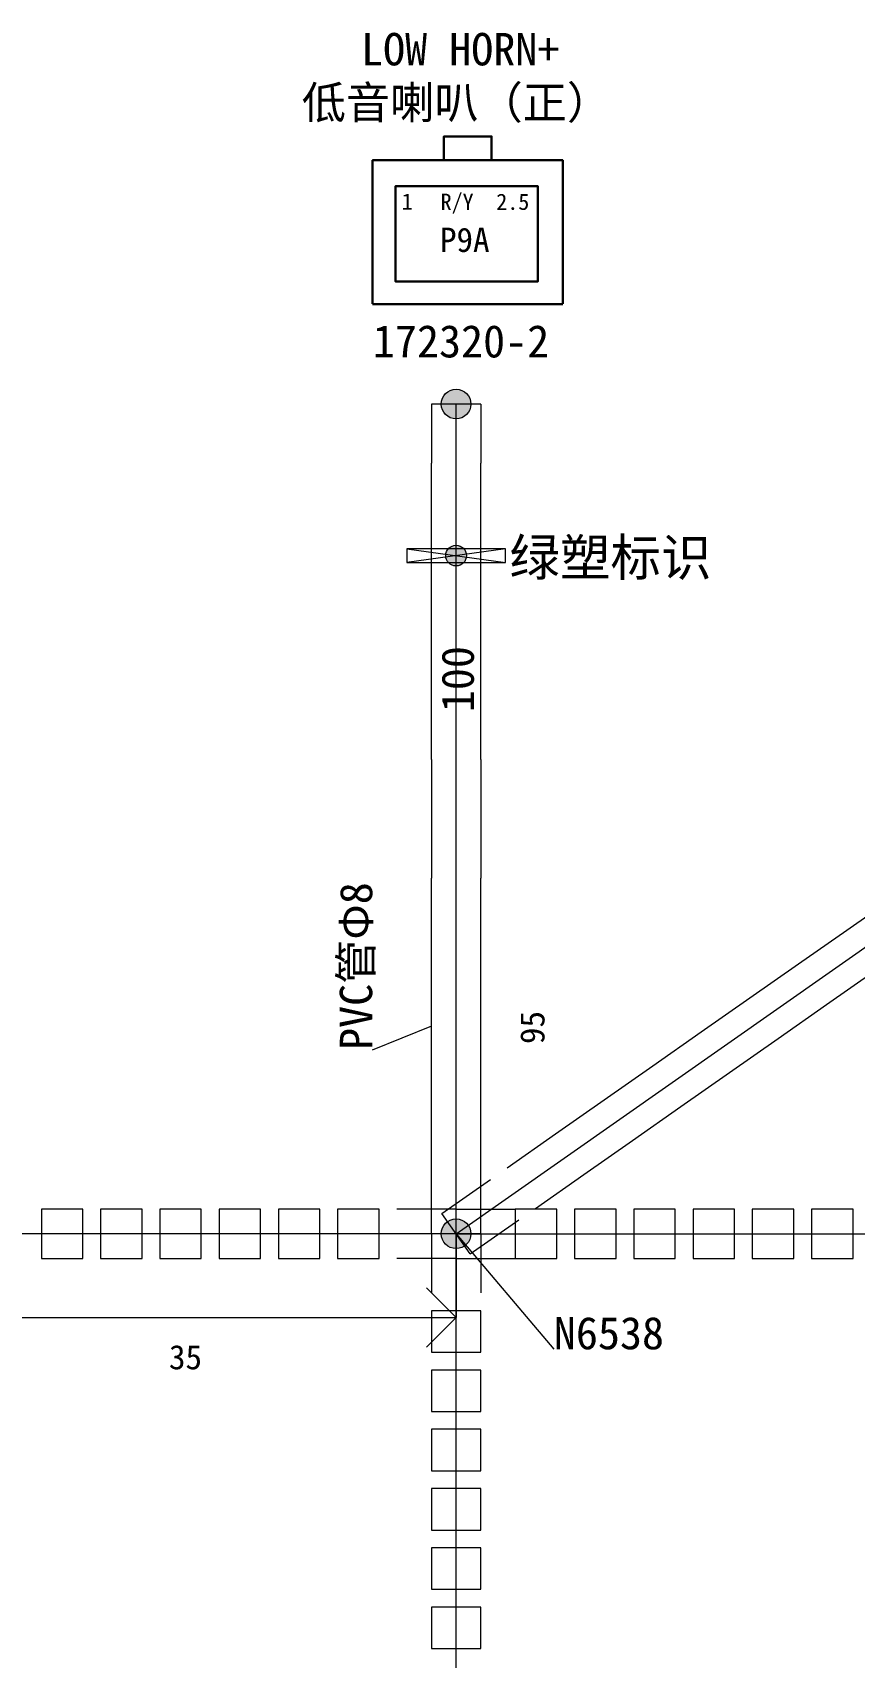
# Model space of a CAD drawing. Header units: millimetres. Extents: x 6 to 3615, y -854 to 0.
# Drawn here: x 2148.8 to 2218.2, y -500.9 to -363.8 of the extents above; entities that cross this region are included whole.
import ezdxf

# ---------------------------------------------------------------- set-up
doc = ezdxf.new("R2010")
doc.units = ezdxf.units.MM
doc.styles.add('4eff5b8b_Style', font='simfang.ttf')

msp = doc.modelspace()

# ---------------------------------------------------------------- hatches: boundary and pattern name
h = msp.add_hatch(color=256)
edge = h.paths.add_edge_path()
edge.add_arc((2184.56, -395.19), 1.25, 0, 360)
h = msp.add_hatch(color=256)
edge = h.paths.add_edge_path()
edge.add_arc((2184.56, -395.19), 1.25, 0, 360)
h = msp.add_hatch(color=256)
edge = h.paths.add_edge_path()
edge.add_arc((2184.56, -407.98), 0.875, 0, 360)
h = msp.add_hatch(color=256)
edge = h.paths.add_edge_path()
edge.add_arc((2184.56, -407.98), 0.875, 0, 360)
h = msp.add_hatch(color=256)
edge = h.paths.add_edge_path()
edge.add_arc((2184.56, -465.19), 1.25, 0, 360)
h = msp.add_hatch(color=256)
edge = h.paths.add_edge_path()
edge.add_arc((2184.56, -465.19), 1.25, 0, 360)

# ---------------------------------------------------------------- linework, layer by layer
at = {"linetype": 'Continuous', "lineweight": 13}
for p, q in [((2180.4, -407.41), (2180.4, -408.56)), ((2188.73, -407.41), (2180.4, -407.41)), ((2180.4, -407.41), (2180.4, -407.41)), ((2188.73, -408.56), (2188.73, -407.41)), ((2180.4, -408.56), (2188.73, -408.56))]:
    msp.add_line(p, q, dxfattribs=at)
at = {"linetype": 'Continuous', "lineweight": 0}
for p, q in [((2153.06, -463.11), (2149.56, -463.11)), ((2149.56, -463.11), (2149.56, -467.28)), ((2153.06, -467.28), (2153.06, -463.11)), ((2158.06, -463.11), (2154.56, -463.11)), ((2154.56, -463.11), (2154.56, -467.28)), ((2158.06, -467.28), (2158.06, -463.11)), ((2163.06, -463.11), (2159.56, -463.11)), ((2159.56, -463.11), (2159.56, -467.28)), ((2163.06, -467.28), (2163.06, -463.11)), ((2168.06, -463.11), (2164.56, -463.11)), ((2164.56, -463.11), (2164.56, -467.28)), ((2168.06, -467.28), (2168.06, -463.11)), ((2173.06, -463.11), (2169.56, -463.11)), ((2169.56, -463.11), (2169.56, -467.28)), ((2173.06, -467.28), (2173.06, -463.11)), ((2178.06, -463.11), (2174.56, -463.11)), ((2174.56, -463.11), (2174.56, -467.28)), ((2178.06, -467.28), (2178.06, -463.11)), ((2193.06, -463.11), (2189.56, -463.11)), ((2189.56, -463.11), (2189.56, -467.28)), ((2193.06, -467.28), (2193.06, -463.11)), ((2198.06, -463.11), (2194.56, -463.11)), ((2194.56, -463.11), (2194.56, -467.28)), ((2198.06, -467.28), (2198.06, -463.11)), ((2203.06, -463.11), (2199.56, -463.11)), ((2199.56, -463.11), (2199.56, -467.28)), ((2203.06, -467.28), (2203.06, -463.11)), ((2208.06, -463.11), (2204.56, -463.11)), ((2204.56, -463.11), (2204.56, -467.28)), ((2208.06, -467.28), (2208.06, -463.11)), ((2213.06, -463.11), (2209.56, -463.11)), ((2209.56, -463.11), (2209.56, -467.28)), ((2213.06, -467.28), (2213.06, -463.11)), ((2218.06, -463.11), (2214.56, -463.11)), ((2214.56, -463.11), (2214.56, -467.28)), ((2218.06, -467.28), (2218.06, -463.11)), ((2149.56, -467.28), (2153.06, -467.28)), ((2149.56, -467.28), (2149.56, -467.28)), ((2154.56, -467.28), (2158.06, -467.28)), ((2154.56, -467.28), (2154.56, -467.28)), ((2159.56, -467.28), (2163.06, -467.28)), ((2159.56, -467.28), (2159.56, -467.28)), ((2164.56, -467.28), (2168.06, -467.28)), ((2164.56, -467.28), (2164.56, -467.28)), ((2169.56, -467.28), (2173.06, -467.28)), ((2169.56, -467.28), (2169.56, -467.28)), ((2174.56, -467.28), (2178.06, -467.28)), ((2174.56, -467.28), (2174.56, -467.28)), ((2189.56, -467.28), (2193.06, -467.28)), ((2189.56, -467.28), (2189.56, -467.28)), ((2194.56, -467.28), (2198.06, -467.28)), ((2194.56, -467.28), (2194.56, -467.28)), ((2199.56, -467.28), (2203.06, -467.28)), ((2199.56, -467.28), (2199.56, -467.28)), ((2204.56, -467.28), (2208.06, -467.28)), ((2204.56, -467.28), (2204.56, -467.28)), ((2209.56, -467.28), (2213.06, -467.28)), ((2209.56, -467.28), (2209.56, -467.28)), ((2214.56, -467.28), (2218.06, -467.28)), ((2214.56, -467.28), (2214.56, -467.28)), ((2186.65, -471.69), (2182.48, -471.69)), ((2182.48, -471.69), (2182.48, -475.19)), ((2186.65, -475.19), (2186.65, -471.69)), ((2182.48, -475.19), (2186.65, -475.19)), ((2186.65, -475.19), (2186.65, -475.19)), ((2186.65, -476.69), (2182.48, -476.69)), ((2182.48, -476.69), (2182.48, -480.19)), ((2186.65, -480.19), (2186.65, -476.69)), ((2182.48, -480.19), (2186.65, -480.19)), ((2186.65, -480.19), (2186.65, -480.19)), ((2186.65, -481.69), (2182.48, -481.69)), ((2182.48, -481.69), (2182.48, -485.19)), ((2186.65, -485.19), (2186.65, -481.69)), ((2182.48, -485.19), (2186.65, -485.19)), ((2186.65, -485.19), (2186.65, -485.19)), ((2186.65, -486.69), (2182.48, -486.69)), ((2182.48, -486.69), (2182.48, -490.19)), ((2186.65, -490.19), (2186.65, -486.69)), ((2182.48, -490.19), (2186.65, -490.19)), ((2186.65, -490.19), (2186.65, -490.19)), ((2186.65, -491.69), (2182.48, -491.69)), ((2182.48, -491.69), (2182.48, -495.19)), ((2186.65, -495.19), (2186.65, -491.69)), ((2182.48, -495.19), (2186.65, -495.19)), ((2186.65, -495.19), (2186.65, -495.19)), ((2186.65, -496.69), (2182.48, -496.69)), ((2182.48, -496.69), (2182.48, -500.19)), ((2186.65, -500.19), (2186.65, -496.69)), ((2182.48, -500.19), (2186.65, -500.19)), ((2186.65, -500.19), (2186.65, -500.19))]:
    msp.add_line(p, q, dxfattribs=at)
at = {"linetype": 'Continuous', "lineweight": 30}
for points in [[(2183.54, -374.63), (2183.54, -372.62), (2187.55, -372.62), (2187.55, -374.63)], [(2177.52, -386.75), (2177.52, -374.63), (2193.56, -374.63), (2193.56, -386.75)], [(2179.44, -384.84), (2191.47, -384.84), (2191.47, -376.82), (2191.47, -384.84), (2179.44, -384.84), (2179.44, -376.82), (2191.47, -376.82), (2179.44, -376.82), (2191.47, -376.82)], [(2193.56, -386.76), (2177.52, -386.76)]]:
    msp.add_lwpolyline(points, dxfattribs=at)
at = {"linetype": 'Continuous', "lineweight": 0}
for points in [[(2186.64, -395.19), (2182.48, -395.19)], [(2182.48, -395.19), (2182.48, -400.19)], [(2186.64, -395.19), (2186.65, -400.19)], [(2182.48, -405.19), (2182.48, -400.19)], [(2186.65, -405.19), (2186.64, -400.19)], [(2182.48, -410.19), (2182.48, -405.19)], [(2186.65, -410.19), (2186.64, -405.19)], [(2182.48, -415.19), (2182.48, -410.19)], [(2186.65, -415.19), (2186.64, -410.19)], [(2182.48, -420.19), (2182.48, -415.19)], [(2186.65, -420.19), (2186.64, -415.19)], [(2182.48, -425.19), (2182.48, -420.19)], [(2186.65, -425.19), (2186.64, -420.19)], [(2182.48, -425.19), (2182.48, -435.19)], [(2186.64, -425.19), (2186.65, -435.19)], [(2182.48, -440.19), (2182.48, -435.19)], [(2186.65, -440.19), (2186.64, -435.19)], [(2217.54, -439.57), (2221.64, -436.7)], [(2213.45, -442.43), (2217.54, -439.57)], [(2182.48, -445.19), (2182.48, -440.19)], [(2186.65, -445.19), (2186.64, -440.19)], [(2209.35, -445.3), (2213.45, -442.43)], [(2215.83, -445.85), (2219.93, -442.98)], [(2182.48, -450.19), (2182.48, -445.19)], [(2186.65, -450.19), (2186.64, -445.19)], [(2205.25, -448.17), (2209.35, -445.3)], [(2211.74, -448.71), (2215.83, -445.85)], [(2201.16, -451.03), (2205.25, -448.17)], [(2207.64, -451.58), (2211.74, -448.71)], [(2182.48, -455.19), (2182.48, -450.19)], [(2186.65, -455.19), (2186.64, -450.19)], [(2197.06, -453.9), (2201.16, -451.03)], [(2203.54, -454.45), (2207.64, -451.58)], [(2192.96, -456.77), (2197.06, -453.9)], [(2199.45, -457.32), (2203.54, -454.45)], [(2182.48, -460.19), (2182.48, -455.19)], [(2186.65, -460.19), (2186.64, -455.19)], [(2188.87, -459.64), (2192.96, -456.77)], [(2195.35, -460.18), (2199.45, -457.32)], [(2182.48, -465.19), (2182.48, -460.19)], [(2183.37, -463.49), (2187.46, -460.62)], [(2186.65, -465.19), (2186.64, -460.19)], [(2191.26, -463.05), (2195.35, -460.18)], [(2184.56, -463.11), (2179.56, -463.11)], [(2184.56, -467.28), (2184.56, -463.11)], [(2184.56, -467.28), (2184.56, -463.11)], [(2184.56, -463.11), (2189.56, -463.11)], [(2185.76, -466.9), (2183.37, -463.49)], [(2185.76, -466.9), (2189.85, -464.03)], [(2186.65, -465.19), (2182.48, -465.19)], [(2186.64, -465.19), (2182.48, -465.19)], [(2182.48, -465.19), (2182.48, -470.19)], [(2186.64, -465.19), (2186.65, -470.19)], [(2184.56, -467.28), (2179.56, -467.28)], [(2184.56, -467.28), (2189.56, -467.28)]]:
    msp.add_lwpolyline(points, dxfattribs=at)
at = {"linetype": 'Continuous', "lineweight": 13}
for points in [[(2184.56, -430.19), (2184.56, -395.19)], [(2180.4, -407.41), (2188.73, -408.56)], [(2188.73, -407.41), (2180.4, -408.56)], [(2184.56, -465.19), (2184.56, -430.19)], [(2184.56, -465.19), (2234.56, -430.19)], [(2182.48, -447.69), (2177.48, -449.69)], [(2184.56, -465.19), (2004.56, -465.19)], [(2184.56, -465.19), (2184.56, -472.26)], [(2184.56, -565.19), (2184.56, -465.19)], [(2184.56, -465.19), (2289.56, -465.19)], [(2184.56, -465.19), (2192.81, -474.94)], [(2184.56, -472.26), (2182.06, -469.76)], [(2139.11, -472.26), (2184.56, -472.26)], [(2184.56, -472.26), (2182.06, -474.76)]]:
    msp.add_lwpolyline(points, dxfattribs=at)
msp.add_lwpolyline([(2180.4, -407.41), (2180.4, -408.56), (2188.73, -408.56), (2188.73, -407.41), (2180.4, -407.41)], close=True, dxfattribs=at)
at = {"linetype": 'Continuous', "lineweight": 0}
for points in [[(2149.56, -467.28), (2153.06, -467.28), (2153.06, -463.11), (2149.56, -463.11), (2149.56, -467.28)], [(2154.56, -467.28), (2158.06, -467.28), (2158.06, -463.11), (2154.56, -463.11), (2154.56, -467.28)], [(2159.56, -467.28), (2163.06, -467.28), (2163.06, -463.11), (2159.56, -463.11), (2159.56, -467.28)], [(2164.56, -467.28), (2168.06, -467.28), (2168.06, -463.11), (2164.56, -463.11), (2164.56, -467.28)], [(2169.56, -467.28), (2173.06, -467.28), (2173.06, -463.11), (2169.56, -463.11), (2169.56, -467.28)], [(2174.56, -467.28), (2178.06, -467.28), (2178.06, -463.11), (2174.56, -463.11), (2174.56, -467.28)], [(2189.56, -467.28), (2193.06, -467.28), (2193.06, -463.11), (2189.56, -463.11), (2189.56, -467.28)], [(2194.56, -467.28), (2198.06, -467.28), (2198.06, -463.11), (2194.56, -463.11), (2194.56, -467.28)], [(2199.56, -467.28), (2203.06, -467.28), (2203.06, -463.11), (2199.56, -463.11), (2199.56, -467.28)], [(2204.56, -467.28), (2208.06, -467.28), (2208.06, -463.11), (2204.56, -463.11), (2204.56, -467.28)], [(2209.56, -467.28), (2213.06, -467.28), (2213.06, -463.11), (2209.56, -463.11), (2209.56, -467.28)], [(2214.56, -467.28), (2218.06, -467.28), (2218.06, -463.11), (2214.56, -463.11), (2214.56, -467.28)], [(2186.65, -475.19), (2186.65, -471.69), (2182.48, -471.69), (2182.48, -475.19), (2186.65, -475.19)], [(2186.65, -480.19), (2186.65, -476.69), (2182.48, -476.69), (2182.48, -480.19), (2186.65, -480.19)], [(2186.65, -485.19), (2186.65, -481.69), (2182.48, -481.69), (2182.48, -485.19), (2186.65, -485.19)], [(2186.65, -490.19), (2186.65, -486.69), (2182.48, -486.69), (2182.48, -490.19), (2186.65, -490.19)], [(2186.65, -495.19), (2186.65, -491.69), (2182.48, -491.69), (2182.48, -495.19), (2186.65, -495.19)], [(2186.65, -500.19), (2186.65, -496.69), (2182.48, -496.69), (2182.48, -500.19), (2186.65, -500.19)]]:
    msp.add_lwpolyline(points, close=True, dxfattribs=at)
at = {"linetype": 'Continuous', "lineweight": 13}
for centre, radius in [((2184.56, -395.19), 1.25), ((2184.56, -395.19), 1.25), ((2184.56, -395.19), 1.25), ((2184.56, -395.19), 1.25), ((2184.56, -407.98), 0.875), ((2184.56, -407.98), 0.875), ((2184.56, -407.98), 0.875), ((2184.56, -407.98), 0.875), ((2184.56, -465.19), 1.25), ((2184.56, -465.19), 1.25), ((2184.56, -465.19), 1.25), ((2184.56, -465.19), 1.25)]:
    msp.add_circle(centre, radius, dxfattribs=at)

# ---------------------------------------------------------------- texts
at = {"linetype": 'Continuous', "style": '4eff5b8b_Style'}
for s, height, p in [('LOW HORN+', 2.734, (2176.54, -366.62)), ('低音喇叭（正）', 2.734, (2171.54, -371.12)), ('1', 1.37, (2179.97, -378.8)), ('R/Y', 1.367, (2183.25, -378.81)), ('2.5', 1.367, (2187.95, -378.81)), ('P9A', 2.051, (2183.2, -382.36)), ('172320-2', 2.734, (2177.54, -391.26)), ('绿塑标识', 3.126, (2189.06, -409.69)), ('N6538', 2.734, (2192.81, -474.94)), ('35', 2.051, (2160.33, -476.63))]:
    msp.add_text(s, height=height, dxfattribs=at).set_placement(p)
for s, height, p in [('100', 2.734, (2186.06, -421.19)), ('PVC管Φ8', 2.734, (2177.48, -449.69)), ('95', 2.051, (2192.02, -449.19))]:
    msp.add_text(s, height=height, rotation=-270, dxfattribs=at).set_placement(p)

doc.saveas('drawing.dxf')
